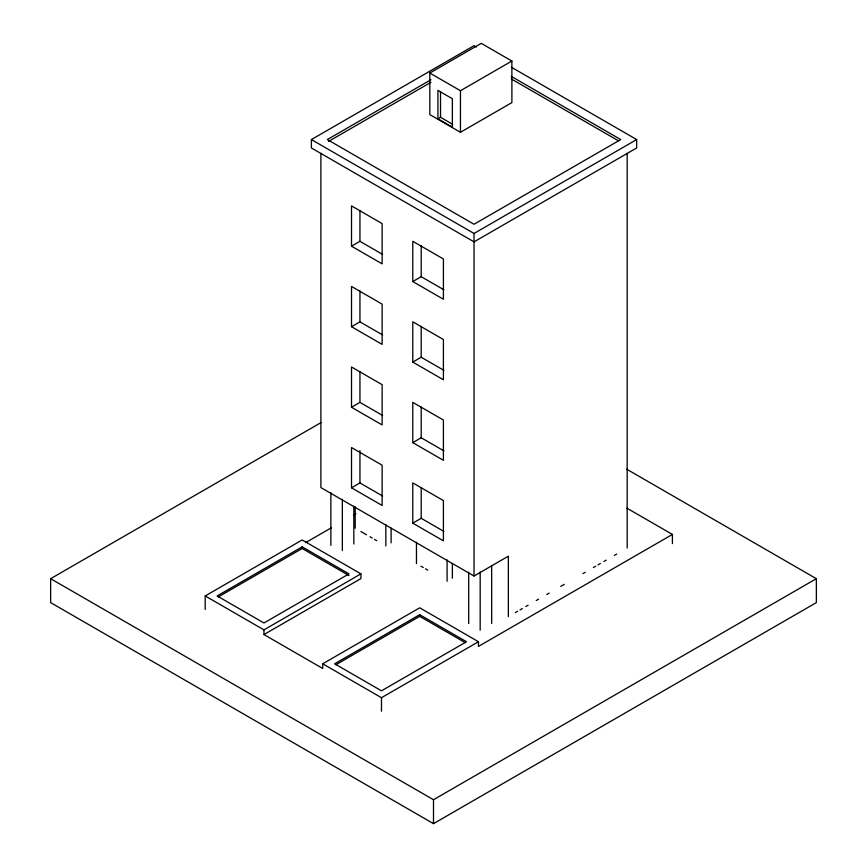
<?xml version="1.0" encoding="UTF-8"?>
<svg xmlns="http://www.w3.org/2000/svg" width="867" height="867" viewBox="0 0 867 867"><rect width="100%" height="100%" fill="white"/><g stroke="black" fill="none" stroke-linecap="round" stroke-linejoin="round"><path stroke-width="1.3" d="M511.476 67.279L636.671 139.565L636.671 147.964L474.032 241.86L311.394 147.964L311.394 139.565L474.032 45.669L476.373 47.013M429.826 73.045L481.25 43.35L511.888 61.037L511.888 102.588L460.453 132.283L429.826 114.596L429.826 73.045L460.453 90.721L511.888 61.037M430.953 79.731L327.325 139.565L474.032 224.26L620.739 139.565L511.292 76.372M328.485 141.451L430.953 82.3M437.922 118.801L452.357 127.135L452.357 98.719L437.922 90.385L437.922 118.801L440.523 117.294L452.737 124.349M351.514 246.185L382.141 263.871L382.141 223.599L351.514 205.912L351.514 246.185L359.946 241.319L382.629 254.421M311.394 139.565L474.032 233.461L636.671 139.565M412.779 281.547L443.405 299.234L443.405 258.962L412.779 241.275L412.779 281.547L421.199 276.681L443.882 289.784M351.514 326.718L382.141 344.405L382.141 304.133L351.514 286.457L351.514 326.718L359.946 321.863L382.629 334.955M412.779 362.092L443.405 379.768L443.405 339.506L412.779 321.82L412.779 362.092L421.199 357.226L443.882 370.328M626.678 469.188L816.356 578.69L816.356 602.608L433.5 823.65L50.644 602.608L50.644 578.69L321.104 422.543M351.514 407.262L382.141 424.949L382.141 384.677L351.514 366.99L351.514 407.262L359.946 402.396L382.629 415.499M412.779 442.625L443.405 460.312L443.405 420.04L412.779 402.353L412.779 442.625L421.199 437.759L443.882 450.862M351.514 487.796L382.141 505.483L382.141 465.211L351.514 447.535L351.514 487.796L359.946 482.941L382.629 496.032M205.197 609.425L205.197 595.943L302.171 539.957L360.932 573.878L360.932 578.571L263.958 634.557L263.958 629.875L360.932 573.878M305.683 542.612L331.389 527.775M353.584 514.955L355.925 513.611M302.171 546.849L217.14 595.943L263.958 622.972L348.989 573.878L302.171 546.849L302.171 548.497L218.3 596.919M412.779 523.169L443.405 540.845L443.405 500.584L412.779 482.897L412.779 523.169L421.199 518.303L443.882 531.406M320.888 153.372L320.888 487.59L474.032 576.013L508.344 556.202L508.344 616.654M263.958 634.557L322.719 668.479L322.719 663.797L419.693 607.81L478.454 641.732L478.454 646.414L672.413 534.43L672.413 543.598M419.693 614.703L334.662 663.797L381.48 690.826L466.511 641.732L419.693 614.703L419.693 616.35L335.822 664.772M515.334 612.622L517.664 611.268M519.994 609.924L522.324 608.58M525.814 606.564L528.144 605.22M536.305 600.506L538.635 599.162M546.784 594.459L549.114 593.115M560.765 586.385L564.265 584.369M582.906 573.607L585.236 572.263M593.386 567.549L595.716 566.205M598.046 564.861L600.376 563.517M603.876 561.502L606.206 560.158M614.356 555.444L616.686 554.1M322.719 663.797L381.48 697.718L478.454 641.732M50.644 578.69L433.5 799.732L816.356 578.69M511.292 78.94L618.409 140.779M626.884 508.149L672.413 534.43M360.878 531.514L366.546 534.787M369.949 536.749L372.214 538.06M374.49 539.372L376.755 540.683M420.994 566.227L423.269 567.538M425.534 568.839L427.799 570.15M302.171 548.497L348.989 575.525M419.693 616.35L465.341 642.707M205.197 595.943L263.958 629.875M627.177 153.372L627.177 548.052M491.665 565.447L491.665 623.557M480.177 572.079L480.177 630.19M474.032 233.461L474.032 576.013M468.689 572.209L468.689 623.557M460.453 90.721L460.453 132.283M452.368 563.561L452.368 578.235M447.09 559.941L447.09 581.291M440.523 91.588L440.523 117.294M433.5 799.732L433.5 823.65M421.199 245.816L421.199 276.681M421.199 326.35L421.199 357.226M421.199 406.894L421.199 437.759M421.199 487.427L421.199 518.303M416.463 542.265L416.463 563.604M391.115 528.198L391.115 542.872M385.837 524.578L385.837 545.917M381.48 697.718L381.48 711.2M359.946 210.443L359.946 241.319M359.946 290.987L359.946 321.863M359.946 371.52L359.946 402.396M359.946 450.721L359.946 482.941M355.199 506.74L355.199 528.241M353.834 506.144L353.834 543.988M342.346 499.262L342.346 550.621M330.869 492.629L330.869 545.343"/></g></svg>
